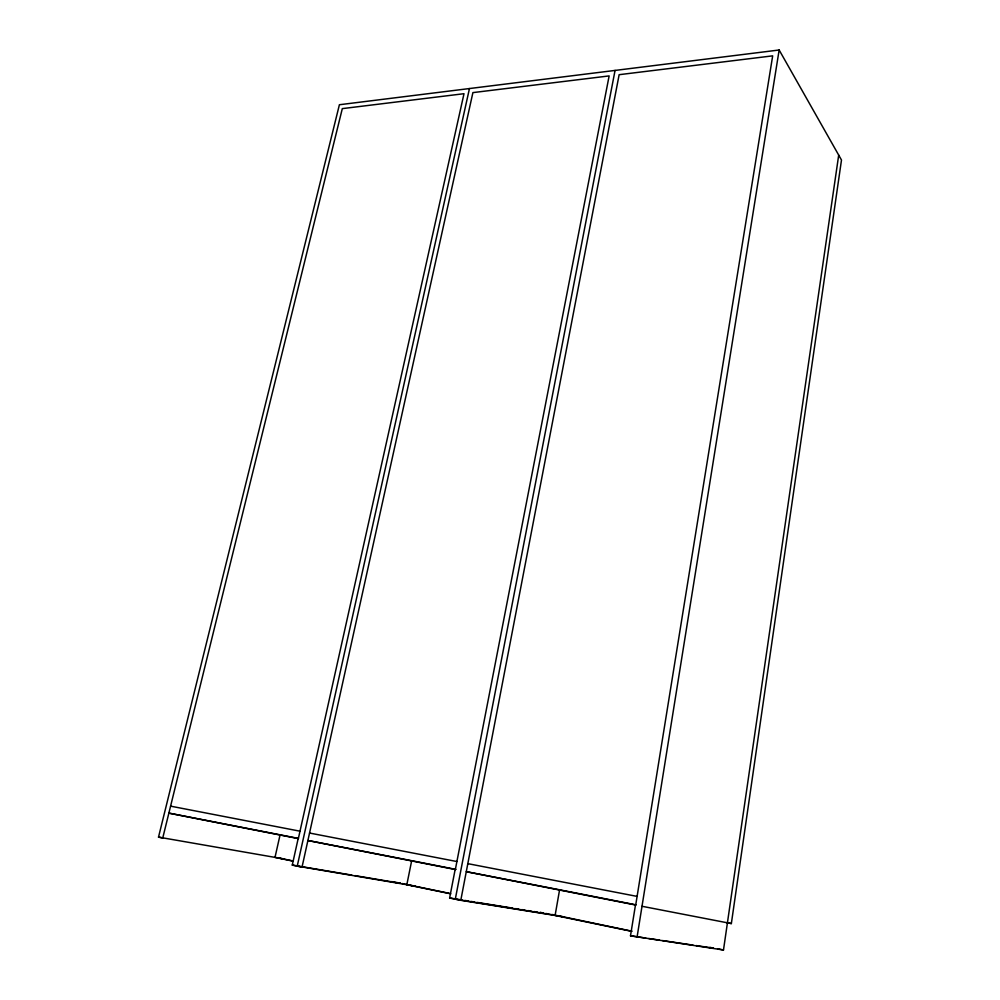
<?xml version="1.0" encoding="UTF-8"?>
<svg xmlns="http://www.w3.org/2000/svg" width="1000" height="1000" viewBox="0 0 1000 1000"><rect width="100%" height="100%" fill="white"/><g stroke="black" fill="none" stroke-linecap="round" stroke-linejoin="round"><path stroke-width="1.5" d="M635.475 904.987L630.5 935.812L723.487 950L838.7 155.113M642 906.275L731.35 923.575L841.488 160.025L779.15 50L339.4 104.738L158.512 837.113L162.75 837.987L342.312 108.625L464 93.7L298.35 838.612L168.863 813.125L298.45 838.413M637.062 937.175L779.15 50M455.15 869.488L449.625 897.987L460.788 900.312L619.138 74.688L772.675 55.85L635.712 905.037L466.275 871.675L559.587 889.8L555.1 915.462L630.95 931.175M615.062 70.425L455.3 899.175L555.825 915.337M456 869.425L411.675 860.7L406.825 884.712L450.775 893.825M469.462 88.55L297.238 866.112L414.988 886.087M411.675 860.7L307.9 840.5L455.35 869.525L609.138 75.912L472.9 92.613L302.025 867.125L292.275 865.075L298.163 838.575M280.087 834.8L275 857.387L293.163 861.162M630.5 935.812L645.75 938.075M648.8 938.538L659.475 940.125M662.525 940.575L693.037 945.125M696.087 945.575L713.45 948.162M449.625 897.987L461.9 899.963M464.963 900.45L468.038 900.95M471.1 901.45L474.175 901.938M477.238 902.438L512.525 908.112M515.6 908.612L518.663 909.112M521.737 909.6L524.8 910.1M527.863 910.588L530.938 911.087M534 911.575L537.075 912.075M540.138 912.562L543.212 913.062M546 913.512L548.5 913.913M460.788 900.312L562.4 916.625M292.275 865.075L351.825 875.1M354.888 875.612L400.438 883.288M401.838 883.525L449.188 893.337M158.512 837.113L283.8 858.913M170.588 806.15L300 831.188M309.55 833.037L456.9 861.538M467.812 863.65L637.112 896.4M559.587 889.8L635.95 904.837M726.775 922.675L731.35 923.575M279.488 858.162L293.25 861.012M397.25 882.575L400.3 883.2M552.112 914.5L556.038 915.312M557.337 915.575L632.087 931.237M709.925 947.362L712.975 948M717.55 948.763L723.487 950M391.587 881.562L397.638 882.812M540.2 912.362L543.225 913"/></g></svg>
